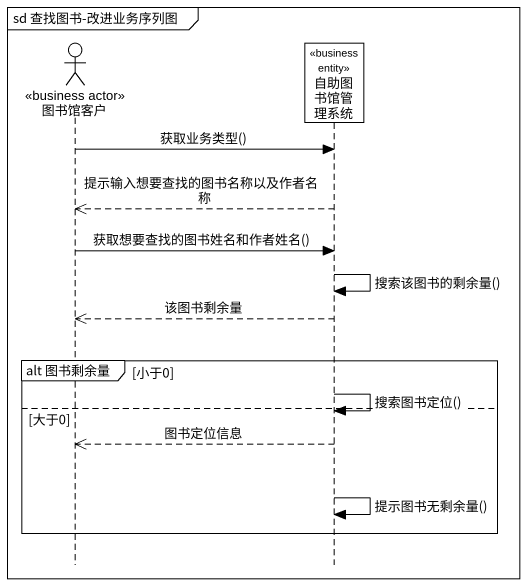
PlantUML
@startuml
mainframe sd 查找图书-改进业务序列图
hide footbox
actor 图书馆客户 <<business actor>>
participant 自助图书馆管理系统 <<business entity>>

图书馆客户 -> 自助图书馆管理系统 : 获取业务类型()
自助图书馆管理系统 -->> 图书馆客户 : 提示输入想要查找的图书名称以及作者名称
图书馆客户 -> 自助图书馆管理系统 : 获取想要查找的图书姓名和作者姓名()
自助图书馆管理系统 -> 自助图书馆管理系统 : 搜索该图书的剩余量()
自助图书馆管理系统 -->> 图书馆客户 : 该图书剩余量
group alt 图书剩余量 [小于0]
  自助图书馆管理系统 -> 自助图书馆管理系统 : 搜索图书定位()
else 大于0
  自助图书馆管理系统 -->> 图书馆客户 : 图书定位信息
  自助图书馆管理系统 -> 自助图书馆管理系统 : 提示图书无剩余量()
end
@enduml
